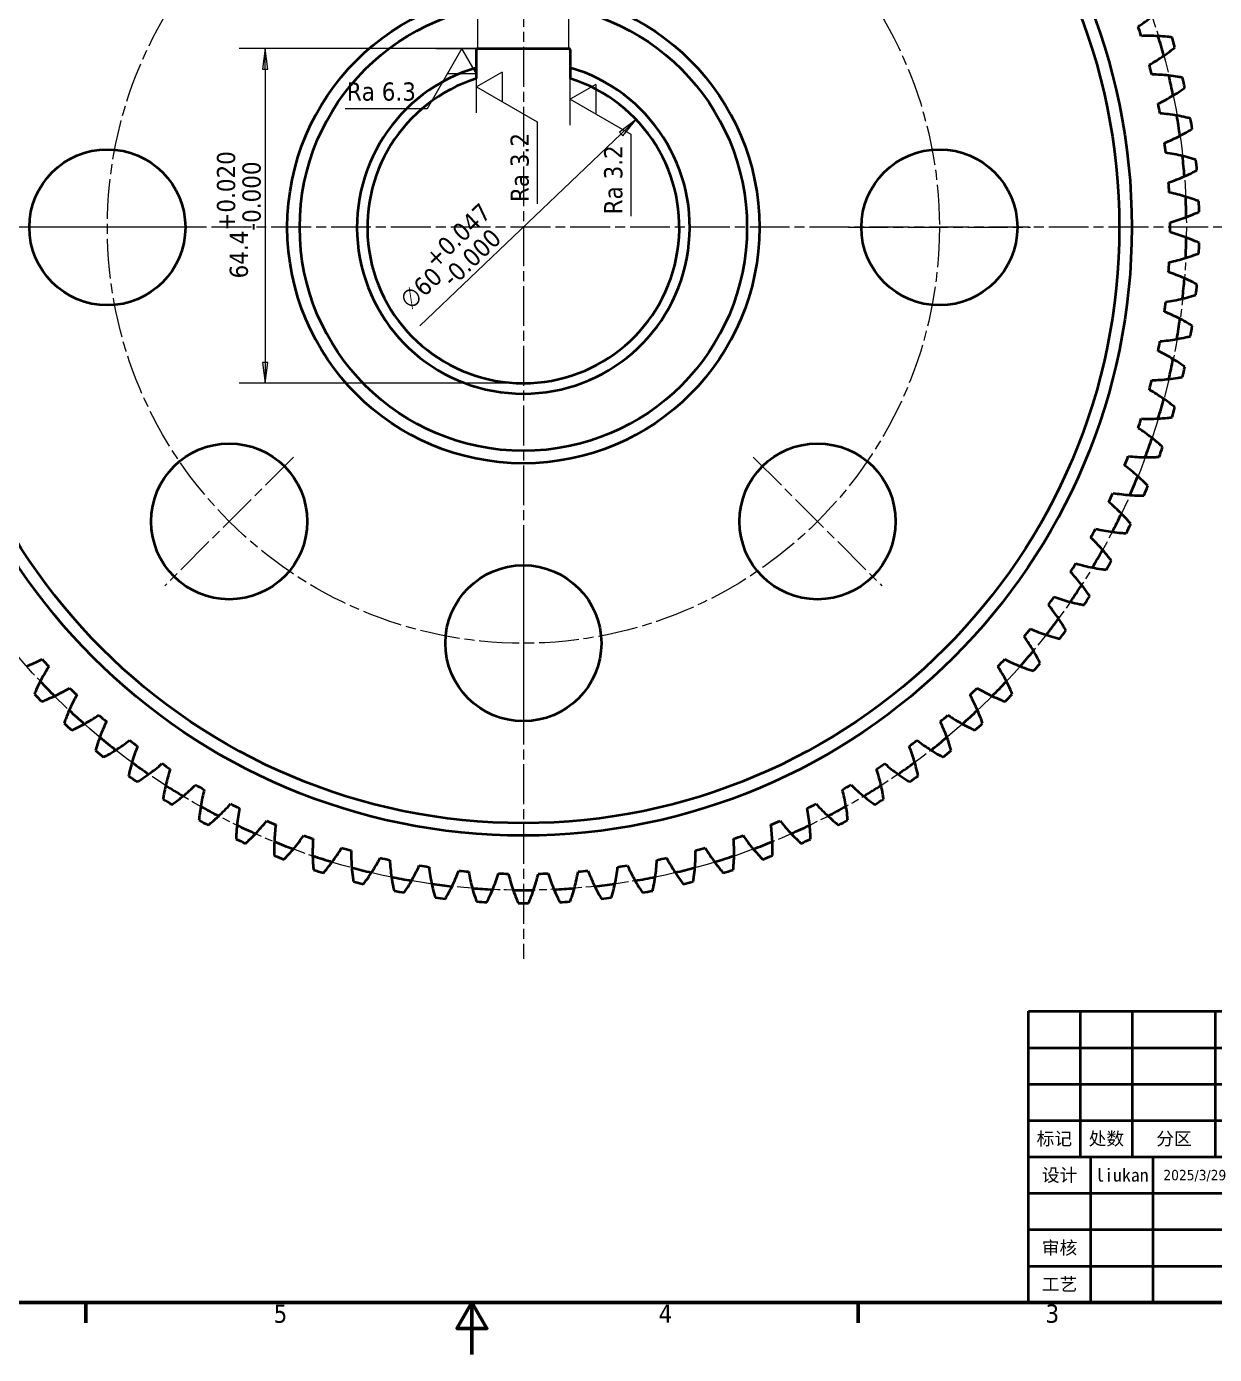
# Model space of a CAD drawing. Header units: millimetres. Extents: x 0 to 594, y 0 to 420.
# Drawn here: x 211.3 to 439.8, y 0 to 255.4 of the extents above; entities that cross this region are included whole.
import ezdxf
from ezdxf.enums import TextEntityAlignment as Align

# ---------------------------------------------------------------- set-up
doc = ezdxf.new("R2018")
doc.units = ezdxf.units.MM
doc.linetypes.add('CHAIN', pattern=[0.3543, 0.2362, -0.0295, 0.0591, -0.0295])
for name, color, linetype, lineweight in [('中心标记 (ISO)', 7, 'Continuous', 25), ('中心线 (ISO)', 7, 'CHAIN', 25), ('可见 (ISO)', 7, 'Continuous', 50), ('图框 (ISO)', 7, 'Continuous', 70), ('尺寸 (ISO)', 7, 'Continuous', 25), ('旋转中心线', 7, 'CHAIN', 25), ('标题 (ISO)', 7, 'Continuous', 50), ('符号 (ISO)', 7, 'Continuous', 25)]:
    doc.layers.add(name, color=color, linetype=linetype, lineweight=lineweight)
doc.styles.add('文本样式36', font='tahoma.ttf')
doc.styles.add('文本样式38', font='tahoma.ttf')
doc.styles.add('文本样式46', font='tahoma.ttf')
doc.styles.add('文本样式53', font='SimSun.ttf')
doc.styles.add('文本样式54', font='SimSun.ttf')
doc.styles.add('注释文本 (ISO)', font='tahoma.ttf')
doc.dimstyles.new('默认 (GB)', dxfattribs={"dimtxt": 3.5, "dimasz": 4, "dimexe": 5, "dimexo": 0, "dimgap": 0.75, "dimtad": 1, "dimrnd": 1e-08, "dimdsep": 46, "dimtxsty": '注释文本 (ISO)', "dimblk": 'Filled-1', "dimcen": 0.09, "dimdle": 10, "dimclrd": 256, "dimclre": 256, "dimclrt": 256, "dimaunit": 1, "dimadec": 3, "dimazin": 2, "dimtfac": 1, "dimtmove": 0, "dimatfit": 3, "dimldrblk": 'Filled-1', "dimfxl": 1, "dimtolj": 1, "dimtzin": 0, "dimlwd": -1, "dimlwe": -1, "dimarcsym": 0})

# ---------------------------------------------------------------- blocks, each defined once
blk = doc.blocks.new('图框 默认图框')
at = {"layer": '图框 (ISO)'}
for p, q in [((222.75, 10), (222.75, 6.1)), ((371.25, 10), (371.25, 6.1))]:
    blk.add_line(p, q, dxfattribs=at)
at = {"layer": '图框 (ISO)', "flags": 128}
for points in [[(10, 10), (10, 410), (584, 410), (584, 10), (10, 10)], [(297, 0), (297, 10), (294.11, 5), (299.89, 5), (297, 10)]]:
    blk.add_lwpolyline(points, dxfattribs=at)
at = {"layer": '图框 (ISO)', "char_height": 3.5, "attachment_point": 7, "style": '注释文本 (ISO)'}
for s, insert in [('5', (258.85, 6.03)), ('4', (332.9, 6.1)), ('3', (407.29, 6.03))]:
    blk.add_mtext(s, dxfattribs=dict(at, insert=insert))
blk = doc.blocks.new('标题栏 GB1')
at = {"layer": '标题 (ISO)'}
for p, q in [((198.81, 93.23), (378.81, 93.23)), ((198.81, 37.23), (198.81, 93.23)), ((208.81, 65.23), (208.81, 93.23)), ((218.81, 65.23), (218.81, 93.23)), ((234.81, 65.23), (234.81, 93.23)), ((250.81, 65.23), (250.81, 93.23)), ((262.81, 65.23), (262.81, 93.23)), ((278.81, 93.23), (278.81, 37.23)), ((328.81, 93.23), (328.81, 37.23)), ((378.81, 93.23), (378.81, 37.23)), ((198.81, 86.23), (278.81, 86.23)), ((198.81, 79.23), (278.81, 79.23)), ((328.81, 75.23), (378.81, 75.23)), ((198.81, 72.23), (278.81, 72.23)), ((198.81, 65.23), (278.81, 65.23)), ((210.81, 37.23), (210.81, 65.23)), ((222.81, 37.23), (222.81, 65.23)), ((238.81, 37.23), (238.81, 65.23)), ((250.81, 37.23), (250.81, 65.23)), ((262.81, 37.23), (262.81, 65.23)), ((278.81, 65.23), (328.81, 65.23)), ((304.81, 65.23), (304.81, 46.23)), ((316.81, 65.23), (316.81, 46.23)), ((198.81, 58.23), (278.81, 58.23)), ((328.81, 55.23), (278.81, 55.23)), ((285.31, 55.23), (285.31, 46.23)), ((291.81, 55.23), (291.81, 46.23)), ((298.31, 55.23), (298.31, 46.23)), ((328.81, 55.23), (378.81, 55.23)), ((198.81, 51.23), (278.81, 51.23)), ((278.81, 46.23), (328.81, 46.23)), ((198.81, 44.23), (278.81, 44.23)), ((378.81, 37.23), (198.81, 37.23))]:
    blk.add_line(p, q, dxfattribs=at)
for s, height, style, p in [('标记', 2.5, '文本样式54', (203.81, 68.73)), ('处数', 2.5, '文本样式54', (213.81, 68.73)), ('分区', 2.5, '文本样式54', (226.81, 68.73)), ('签名', 2.5, '文本样式54', (256.81, 68.72)), ('年、月、日', 2, '文本样式53', (270.81, 68.73)), ('设计', 2.5, '文本样式54', (204.81, 61.73)), ('标准化', 2.5, '文本样式46', (244.81, 61.72)), ('阶段标记', 3.5, '注释文本 (ISO)', (291.81, 60.23)), ('比例', 3.5, '注释文本 (ISO)', (322.81, 60.23)), ('审核', 2.5, '文本样式46', (204.81, 47.73)), ('工艺', 2.5, '文本样式46', (204.81, 40.73))]:
    blk.add_text(s, height=height, dxfattribs=dict(at, style=style)).set_placement(p, align=Align.MIDDLE_CENTER)
at = {"layer": '标题 (ISO)', "attachment_point": 5, "style": '注释文本 (ISO)'}
for s, insert, char_height in [('\\fSimSun|b0|i0;{\\H2.0000;更改文件号}', (242.81, 68.73), 2), ('\\fTahoma|b0|i0;{\\H2.0000;重量(Kg)}', (310.81, 60.23), 2), ('\\fTahoma|b0|i0;{\\H2.5000;批准}', (244.81, 40.73), 2.5)]:
    blk.add_mtext(s, dxfattribs=dict(at, insert=insert, char_height=char_height))
at = {"layer": '标题 (ISO)'}
for tag, height, style, p in [('单位', 3.5, '注释文本 (ISO)', (353.81, 84.23)), ('名称', 3.5, '注释文本 (ISO)', (353.81, 65.23)), ('作者', 2.5, '文本样式54', (216.81, 61.73)), ('创建日期', 2, '文本样式38', (230.81, 61.73)), ('检测人', 2, '文本样式38', (216.81, 47.73)), ('检测日期', 2, '文本样式38', (230.81, 47.73)), ('零件代号', 3.5, '注释文本 (ISO)', (353.81, 46.23)), ('工程核准人', 2.5, '文本样式46', (256.81, 40.73)), ('工程批准日期', 1.5, '文本样式36', (270.81, 40.73))]:
    blk.add_attdef(tag, text='', height=height, dxfattribs=dict(at, style=style)).set_placement(p, align=Align.MIDDLE_CENTER)
at = {"layer": '标题 (ISO)', "lineweight": 30, "flags": 104}
blk.add_attdef('初始视图比例', text='', height=1, dxfattribs=at).set_placement((322.81, 50.73), align=Align.MIDDLE_CENTER)
blk = doc.blocks.new('Filled-1')
at = {"color": 0}
for p, q in [((0, 0), (-1, 0.125)), ((-1, 0.125), (-1, -0.125)), ((-1, 0), (0, 0)), ((-1, -0.125), (0, 0))]:
    blk.add_line(p, q, dxfattribs=at)
at = {"color": 0, "flags": 128}
blk.add_lwpolyline([(-1, -0.125), (0, 0), (-1, 0.125), (-1, -0.125)], dxfattribs=at)
at = {"color": 0}
blk.add_solid([(-1, -0.125), (0, 0), (-1, 0.125), (-1, -0.125)], dxfattribs=at)
blk = doc.blocks.new('*D12')
at = {"layer": 'Defpoints', "color": 0, "transparency": 16777216}
for p in [(315.63, 265.07), (298.13, 251.2), (315.63, 251.2)]:
    blk.add_point(p, dxfattribs=at)
at = {"layer": '尺寸 (ISO)', "transparency": 16777216}
for p, q in [((298.13, 251.2), (298.13, 270.07)), ((315.63, 251.2), (315.63, 270.07)), ((302.13, 265.07), (311.63, 265.07)), ((315.63, 265.07), (344.85, 265.07))]:
    blk.add_line(p, q, dxfattribs=at)
at = {"layer": '尺寸 (ISO)', "transparency": 16777216, "xscale": 4, "yscale": 4, "zscale": 4, "rotation": 180}
blk.add_blockref('Filled-1', (298.13, 265.07), dxfattribs=at)
at = {"layer": '尺寸 (ISO)', "transparency": 16777216, "xscale": 4, "yscale": 4, "zscale": 4}
blk.add_blockref('Filled-1', (315.63, 265.07), dxfattribs=at)
at = {"layer": '尺寸 (ISO)', "transparency": 16777216, "insert": (320.38, 274.35), "char_height": 3.5, "attachment_point": 1, "style": '注释文本 (ISO)'}
blk.add_mtext('\\A1;17.5\\S+0.120^ +0.050;', dxfattribs=at)
blk = doc.blocks.new('*D13')
at = {"layer": 'Defpoints', "color": 0, "transparency": 16777216}
for p in [(298.13, 251.2), (257.24, 186.8), (306.88, 186.8)]:
    blk.add_point(p, dxfattribs=at)
at = {"layer": '尺寸 (ISO)', "transparency": 16777216}
for p, q in [((298.13, 251.2), (252.24, 251.2)), ((257.24, 247.2), (257.24, 190.8)), ((306.88, 186.8), (252.24, 186.8))]:
    blk.add_line(p, q, dxfattribs=at)
at = {"layer": '尺寸 (ISO)', "transparency": 16777216, "xscale": 4, "yscale": 4, "zscale": 4}
for p, rotation in [((257.24, 251.2), 90), ((257.24, 186.8), 270)]:
    blk.add_blockref('Filled-1', p, dxfattribs=dict(at, rotation=rotation))
at = {"layer": '尺寸 (ISO)', "transparency": 16777216, "insert": (247.96, 206.97), "char_height": 3.5, "attachment_point": 1, "rotation": 90, "style": '注释文本 (ISO)'}
blk.add_mtext('\\A1;64.4\\S+0.020^ -0.000;', dxfattribs=at)
blk = doc.blocks.new('表面粗糙度标识符号1')
at = {"layer": '符号 (ISO)'}
for p, q in [((295.07, 251.19), (288.36, 239.57)), ((290.07, 251.2), (298.13, 251.2)), ((297.9, 246.29), (295.07, 251.19)), ((297.9, 246.29), (292.24, 246.29)), ((288.36, 239.57), (272.59, 239.57))]:
    blk.add_line(p, q, dxfattribs=at)
at = {"layer": '符号 (ISO)', "insert": (272.94, 241.1), "char_height": 3.5, "attachment_point": 7, "style": '注释文本 (ISO)'}
blk.add_mtext('Ra 6.3', dxfattribs=at)
blk = doc.blocks.new('表面粗糙度标识符号2')
at = {"layer": '符号 (ISO)'}
for p, q in [((297.88, 238.79), (297.88, 247.51)), ((302.79, 246.62), (297.89, 243.79)), ((302.79, 246.62), (302.79, 240.96)), ((297.89, 243.79), (309.52, 237.08)), ((309.52, 237.08), (309.52, 221.31))]:
    blk.add_line(p, q, dxfattribs=at)
at = {"layer": '符号 (ISO)', "insert": (307.98, 221.66), "char_height": 3.5, "attachment_point": 7, "rotation": 90, "style": '注释文本 (ISO)'}
blk.add_mtext('Ra 3.2', dxfattribs=at)
blk = doc.blocks.new('表面粗糙度标识符号3')
at = {"layer": '符号 (ISO)'}
for p, q in [((315.88, 236.43), (315.88, 247.51)), ((320.79, 244.26), (315.89, 241.43)), ((320.79, 244.26), (320.79, 238.6)), ((315.89, 241.43), (327.52, 234.72)), ((327.52, 234.72), (327.52, 218.95))]:
    blk.add_line(p, q, dxfattribs=at)
at = {"layer": '符号 (ISO)', "insert": (325.98, 219.3), "char_height": 3.5, "attachment_point": 7, "rotation": 90, "style": '注释文本 (ISO)'}
blk.add_mtext('Ra 3.2', dxfattribs=at)
blk = doc.blocks.new('*D23')
at = {"layer": 'Defpoints', "color": 0, "transparency": 16777216}
for p in [(328.59, 237.51), (285.18, 196.09)]:
    blk.add_point(p, dxfattribs=at)
at = {"layer": '尺寸 (ISO)', "transparency": 16777216}
blk.add_line((286.99, 197.82), (325.7, 234.75), dxfattribs=at)
at = {"layer": '尺寸 (ISO)', "transparency": 16777216, "xscale": 4, "yscale": 4, "zscale": 4, "rotation": 43.65189333152314}
blk.add_blockref('Filled-1', (328.59, 237.51), dxfattribs=at)
at = {"layer": '尺寸 (ISO)', "transparency": 16777216, "insert": (281.08, 205.1), "char_height": 3.5, "attachment_point": 1, "rotation": 43.6519, "style": '注释文本 (ISO)'}
blk.add_mtext('\\A1;∅60\\S+0.047^ -0.000;', dxfattribs=at)

msp = doc.modelspace()

# ---------------------------------------------------------------- linework, layer by layer
at = {"layer": '中心标记 (ISO)', "linetype": 'CHAIN', "ltscale": 32.45837}
for p, q in [((244.3834, 216.7988), (209.3834, 216.7988)), ((369.3834, 216.7988), (404.3834, 216.7988)), ((262.6892, 172.6047), (237.9405, 147.8559)), ((351.0776, 172.6047), (375.8263, 147.8559)), ((306.8834, 154.2988), (306.8834, 119.2988))]:
    msp.add_line(p, q, dxfattribs=at)
at = {"layer": '中心线 (ISO)', "ltscale": 25.405567}
msp.add_circle((306.8834, 216.7988), 127.5, dxfattribs=at)
at = {"layer": '中心线 (ISO)', "ltscale": 32.45837}
msp.add_circle((306.8834, 216.7988), 80, dxfattribs=at)
at = {"layer": '可见 (ISO)'}
for p, q in [((297.8834, 247.5071), (297.8834, 250.9488)), ((298.1334, 251.1988), (315.6334, 251.1988)), ((315.8834, 250.9488), (315.8834, 247.5071))]:
    msp.add_line(p, q, dxfattribs=at)
for centre, radius in [((306.8834, 216.7988), 117), ((306.8834, 216.7988), 114.6013), ((306.8834, 216.7988), 45.3987), ((306.8834, 216.7988), 43), ((226.8834, 216.7988), 15), ((386.8834, 216.7988), 15), ((250.3148, 160.2303), 15), ((363.4519, 160.2303), 15), ((306.8834, 136.7988), 15)]:
    msp.add_circle(centre, radius, dxfattribs=at)
for centre, radius, start, end in [((405.9116, 285.0983), 35.3518, 302.896059, 308.200951), ((306.8834, 216.7988), 124.375, 17.205882, 18.088235), ((427.1715, 218.2689), 35.3518, 87.093167, 92.398058), ((306.8834, 216.7988), 127.5, 15, 16.764706), ((306.8834, 216.7988), 130, 15.441176, 16.323529), ((298.1334, 250.9488), 0.25, 90, 180), ((315.6334, 250.9488), 0.25, 0, 90), ((409.9283, 278.8725), 35.3518, 299.366647, 304.671539), ((306.8834, 216.7988), 124.375, 13.676471, 14.558824), ((306.8834, 216.7988), 32, 106.334823, 73.665177), ((306.8834, 216.7988), 30, 107.457603, 72.542397), ((427.0339, 210.8611), 35.3518, 83.563755, 88.868647), ((306.8834, 216.7988), 127.5, 11.470588, 13.235294), ((306.8834, 216.7988), 130, 11.911765, 12.794118), ((413.5542, 272.4113), 35.3518, 295.837236, 301.142127), ((306.8834, 216.7988), 124.375, 10.147059, 11.029412), ((426.4405, 203.4758), 35.3518, 80.034343, 85.339235), ((306.8834, 216.7988), 127.5, 7.941176, 9.705882), ((306.8834, 216.7988), 130, 8.382353, 9.264706), ((416.7754, 265.739), 35.3518, 292.307824, 297.612715), ((306.8834, 216.7988), 124.375, 6.617647, 7.5), ((425.3935, 196.141), 35.3518, 76.504932, 81.809823), ((306.8834, 216.7988), 127.5, 4.411765, 6.176471), ((306.8834, 216.7988), 130, 4.852941, 5.735294), ((419.5798, 258.8811), 35.3518, 288.778412, 294.083304), ((306.8834, 216.7988), 124.375, 3.088235, 3.970588), ((423.897, 188.8846), 35.3518, 72.97552, 78.280411), ((306.8834, 216.7988), 127.5, 0.882353, 2.647059), ((306.8834, 216.7988), 130, 1.323529, 2.205882), ((421.9567, 251.8636), 35.3518, 285.249, 290.553892), ((306.8834, 216.7988), 124.375, 359.558824, 0.441176), ((421.9567, 181.734), 35.3518, 69.446108, 74.751), ((306.8834, 216.7988), 127.5, 357.352941, 359.117647), ((306.8834, 216.7988), 130, 357.794118, 358.676471), ((306.8834, 216.7988), 124.375, 356.029412, 356.911765), ((423.897, 244.7131), 35.3518, 281.719589, 287.02448), ((419.5798, 174.7165), 35.3518, 65.916696, 71.221588), ((306.8834, 216.7988), 127.5, 353.823529, 355.588235), ((306.8834, 216.7988), 130, 354.264706, 355.147059), ((306.8834, 216.7988), 124.375, 352.5, 353.382353), ((425.3935, 237.4567), 35.3518, 278.190177, 283.495068), ((416.7754, 167.8587), 35.3518, 62.387285, 67.692176), ((306.8834, 216.7988), 127.5, 350.294118, 352.058824), ((306.8834, 216.7988), 130, 350.735294, 351.617647), ((306.8834, 216.7988), 124.375, 348.970588, 349.852941), ((426.4405, 230.1219), 35.3518, 274.660765, 279.965657), ((413.5542, 161.1864), 35.3518, 58.857873, 64.162764), ((306.8834, 216.7988), 127.5, 346.764706, 348.529412), ((306.8834, 216.7988), 130, 347.205882, 348.088235), ((306.8834, 216.7988), 124.375, 345.441176, 346.323529), ((427.0339, 222.7366), 35.3518, 271.131353, 276.436245), ((409.9283, 154.7252), 35.3518, 55.328461, 60.633353), ((306.8834, 216.7988), 127.5, 343.235294, 345), ((306.8834, 216.7988), 130, 343.676471, 344.558824), ((306.8834, 216.7988), 124.375, 341.911765, 342.794118), ((427.1715, 215.3288), 35.3518, 267.601942, 272.906833), ((405.9116, 148.4994), 35.3518, 51.799049, 57.103941), ((306.8834, 216.7988), 127.5, 339.705882, 341.470588), ((306.8834, 216.7988), 130, 340.147059, 341.029412), ((306.8834, 216.7988), 124.375, 338.382353, 339.264706), ((426.8529, 207.9265), 35.3518, 264.07253, 269.377421), ((401.5192, 142.5326), 35.3518, 48.269638, 53.574529), ((306.8834, 216.7988), 127.5, 336.176471, 337.941176), ((306.8834, 216.7988), 130, 336.617647, 337.5), ((306.8834, 216.7988), 124.375, 334.852941, 335.735294), ((396.7678, 136.8476), 35.3518, 44.740226, 50.045117), ((426.0792, 200.5579), 35.3518, 260.543118, 265.848009), ((306.8834, 216.7988), 127.5, 332.647059, 334.411765), ((306.8834, 216.7988), 124.375, 331.323529, 332.205882), ((424.8533, 193.2509), 35.3518, 257.013706, 262.318598), ((306.8834, 216.7988), 130, 333.088235, 333.970588), ((391.6754, 131.4659), 35.3518, 41.210814, 46.515705), ((306.8834, 216.7988), 127.5, 329.117647, 330.882353), ((306.8834, 216.7988), 124.375, 327.794118, 328.676471), ((423.1799, 186.0333), 35.3518, 253.484295, 258.789186), ((306.8834, 216.7988), 130, 329.558824, 330.441176), ((386.2614, 126.4079), 35.3518, 37.681402, 42.986294), ((306.8834, 216.7988), 124.375, 324.264706, 325.147059), ((421.0654, 178.9323), 35.3518, 249.954883, 255.259774), ((306.8834, 216.7988), 127.5, 325.588235, 327.352941), ((306.8834, 216.7988), 130, 326.029412, 326.911765), ((380.5463, 121.6927), 35.3518, 34.151991, 39.456882), ((306.8834, 216.7988), 127.5, 322.058824, 323.823529), ((306.8834, 216.7988), 124.375, 320.735294, 321.617647), ((374.5518, 117.3384), 35.3518, 30.622579, 35.92747), ((418.5177, 171.975), 35.3518, 246.425471, 251.730362), ((306.8834, 216.7988), 130, 322.5, 323.382353), ((198.2202, 165.1877), 35.3518, 291.799049, 297.103941), ((306.8834, 216.7988), 124.375, 221.911765, 222.794118), ((306.8834, 216.7988), 124.375, 317.205882, 318.088235), ((415.5466, 165.1877), 35.3518, 242.896059, 248.200951), ((306.8834, 216.7988), 127.5, 318.529412, 320.294118), ((306.8834, 216.7988), 130, 318.970588, 319.852941), ((245.4662, 113.3613), 35.3518, 147.601942, 152.906833), ((368.3006, 113.3613), 35.3518, 27.093167, 32.398058), ((306.8834, 216.7988), 127.5, 223.235294, 225), ((201.6035, 158.5962), 35.3518, 295.328461, 300.633353), ((306.8834, 216.7988), 124.375, 225.441176, 226.323529), ((306.8834, 216.7988), 124.375, 313.676471, 314.558824), ((412.1632, 158.5962), 35.3518, 239.366647, 244.671539), ((306.8834, 216.7988), 127.5, 315, 316.764706), ((306.8834, 216.7988), 130, 223.676471, 224.558824), ((251.9504, 109.7766), 35.3518, 151.131353, 156.436245), ((361.8164, 109.7766), 35.3518, 23.563755, 28.868647), ((306.8834, 216.7988), 130, 315.441176, 316.323529), ((306.8834, 216.7988), 127.5, 226.764706, 228.529412), ((205.3862, 152.2254), 35.3518, 298.857873, 304.162764), ((306.8834, 216.7988), 124.375, 228.970588, 229.852941), ((306.8834, 216.7988), 124.375, 310.147059, 311.029412), ((408.3805, 152.2254), 35.3518, 235.837236, 241.142127), ((306.8834, 216.7988), 127.5, 311.470588, 313.235294), ((306.8834, 216.7988), 130, 227.205882, 228.088235), ((258.643, 106.5978), 35.3518, 154.660765, 159.965657), ((355.1238, 106.5978), 35.3518, 20.034343, 25.339235), ((306.8834, 216.7988), 130, 311.911765, 312.794118), ((306.8834, 216.7988), 127.5, 230.294118, 232.058824), ((209.5539, 146.0996), 35.3518, 302.387285, 307.692176), ((306.8834, 216.7988), 124.375, 232.5, 233.382353), ((306.8834, 216.7988), 124.375, 306.617647, 307.5), ((404.2128, 146.0996), 35.3518, 232.307824, 237.612715), ((306.8834, 216.7988), 127.5, 307.941176, 309.705882), ((306.8834, 216.7988), 130, 230.735294, 231.617647), ((265.5185, 103.8371), 35.3518, 158.190177, 163.495068), ((348.2482, 103.8371), 35.3518, 16.504932, 21.809823), ((306.8834, 216.7988), 130, 308.382353, 309.264706), ((306.8834, 216.7988), 127.5, 233.823529, 235.588235), ((214.0908, 140.242), 35.3518, 305.916696, 311.221588), ((306.8834, 216.7988), 124.375, 236.029412, 236.911765), ((272.551, 101.5049), 35.3518, 161.719589, 167.02448), ((306.8834, 216.7988), 124.375, 303.088235, 303.970588), ((341.2157, 101.5049), 35.3518, 12.97552, 18.280411), ((399.6759, 140.242), 35.3518, 228.778412, 234.083304), ((306.8834, 216.7988), 127.5, 304.411765, 306.176471), ((306.8834, 216.7988), 130, 234.264706, 235.147059), ((306.8834, 216.7988), 130, 304.852941, 305.735294), ((306.8834, 216.7988), 127.5, 237.352941, 239.117647), ((218.9797, 134.6748), 35.3518, 309.446108, 314.751), ((306.8834, 216.7988), 124.375, 239.558824, 240.441176), ((279.7137, 99.6101), 35.3518, 165.249, 170.553892), ((306.8834, 216.7988), 124.375, 299.558824, 300.441176), ((334.053, 99.6101), 35.3518, 9.446108, 14.751), ((394.787, 134.6748), 35.3518, 225.249, 230.553892), ((306.8834, 216.7988), 127.5, 300.882353, 302.647059), ((306.8834, 216.7988), 130, 237.794118, 238.676471), ((306.8834, 216.7988), 127.5, 240.882353, 242.647059), ((224.2021, 129.4192), 35.3518, 312.97552, 318.280411), ((306.8834, 216.7988), 124.375, 243.088235, 243.970588), ((286.9795, 98.1597), 35.3518, 168.778412, 174.083304), ((306.8834, 216.7988), 124.375, 296.029412, 296.911765), ((326.7872, 98.1597), 35.3518, 5.916696, 11.221588), ((389.5647, 129.4192), 35.3518, 221.719589, 227.02448), ((306.8834, 216.7988), 127.5, 297.352941, 299.117647), ((306.8834, 216.7988), 130, 301.323529, 302.205882), ((306.8834, 216.7988), 130, 241.323529, 242.205882), ((229.7381, 124.495), 35.3518, 316.504932, 321.809823), ((306.8834, 216.7988), 124.375, 246.617647, 247.5), ((306.8834, 216.7988), 124.375, 292.5, 293.382353), ((384.0287, 124.495), 35.3518, 218.190177, 223.495068), ((306.8834, 216.7988), 130, 297.794118, 298.676471), ((306.8834, 216.7988), 127.5, 244.411765, 246.176471), ((294.3208, 97.1595), 35.3518, 172.307824, 177.612715), ((235.5667, 119.9209), 35.3518, 320.034343, 325.339235), ((306.8834, 216.7988), 124.375, 250.147059, 251.029412), ((306.8834, 216.7988), 124.375, 288.970588, 289.852941), ((378.2001, 119.9209), 35.3518, 214.660765, 219.965657), ((319.446, 97.1595), 35.3518, 2.387285, 7.692176), ((306.8834, 216.7988), 127.5, 293.823529, 295.588235), ((306.8834, 216.7988), 130, 244.852941, 245.735294), ((306.8834, 216.7988), 127.5, 247.941176, 249.705882), ((301.7097, 96.613), 35.3518, 175.837236, 181.142127), ((241.6659, 115.7143), 35.3518, 323.563755, 328.868647), ((306.8834, 216.7988), 124.375, 253.676471, 254.558824), ((306.8834, 216.7988), 124.375, 285.441176, 286.323529), ((372.1009, 115.7143), 35.3518, 211.131353, 216.436245), ((312.057, 96.613), 35.3518, 358.857873, 4.162764), ((306.8834, 216.7988), 127.5, 290.294118, 292.058824), ((306.8834, 216.7988), 130, 294.264706, 295.147059), ((306.8834, 216.7988), 130, 248.382353, 249.264706), ((306.8834, 216.7988), 127.5, 251.470588, 253.235294), ((309.1183, 96.5225), 35.3518, 179.366647, 184.671539), ((248.0124, 111.8912), 35.3518, 327.093167, 332.398058), ((306.8834, 216.7988), 124.375, 257.205882, 258.088235), ((316.5184, 96.8882), 35.3518, 182.896059, 188.200951), ((297.2484, 96.8882), 35.3518, 351.799049, 357.103941), ((306.8834, 216.7988), 124.375, 281.911765, 282.794118), ((365.7543, 111.8912), 35.3518, 207.601942, 212.906833), ((304.6485, 96.5225), 35.3518, 355.328461, 0.633353), ((306.8834, 216.7988), 127.5, 286.764706, 288.529412), ((306.8834, 216.7988), 130, 290.735294, 291.617647), ((306.8834, 216.7988), 130, 251.911765, 252.794118), ((306.8834, 216.7988), 127.5, 255, 256.764706), ((254.5823, 108.466), 35.3518, 330.622579, 335.92747), ((306.8834, 216.7988), 124.375, 260.735294, 261.617647), ((323.8819, 97.7087), 35.3518, 186.425471, 191.730362), ((261.3505, 105.4518), 35.3518, 334.151991, 339.456882), ((306.8834, 216.7988), 124.375, 264.264706, 265.147059), ((331.181, 98.9811), 35.3518, 189.954883, 195.259774), ((268.2915, 102.86), 35.3518, 337.681402, 342.986294), ((306.8834, 216.7988), 124.375, 267.794118, 268.676471), ((338.3879, 100.7003), 35.3518, 193.484295, 198.789186), ((275.3789, 100.7003), 35.3518, 341.210814, 346.515705), ((306.8834, 216.7988), 124.375, 271.323529, 272.205882), ((345.4752, 102.86), 35.3518, 197.013706, 202.318598), ((282.5858, 98.9811), 35.3518, 344.740226, 350.045117), ((306.8834, 216.7988), 124.375, 274.852941, 275.735294), ((352.4162, 105.4518), 35.3518, 200.543118, 205.848009), ((289.8848, 97.7087), 35.3518, 348.269638, 353.574529), ((306.8834, 216.7988), 124.375, 278.382353, 279.264706), ((359.1845, 108.466), 35.3518, 204.07253, 209.377421), ((306.8834, 216.7988), 127.5, 283.235294, 285), ((306.8834, 216.7988), 130, 287.205882, 288.088235), ((306.8834, 216.7988), 130, 255.441176, 256.323529), ((306.8834, 216.7988), 127.5, 258.529412, 260.294118), ((306.8834, 216.7988), 127.5, 262.058824, 263.823529), ((306.8834, 216.7988), 127.5, 265.588235, 267.352941), ((306.8834, 216.7988), 127.5, 272.647059, 274.411765), ((306.8834, 216.7988), 127.5, 276.176471, 277.941176), ((306.8834, 216.7988), 127.5, 279.705882, 281.470588), ((306.8834, 216.7988), 130, 283.676471, 284.558824), ((306.8834, 216.7988), 130, 258.970588, 259.852941), ((306.8834, 216.7988), 130, 262.5, 263.382353), ((306.8834, 216.7988), 130, 266.029412, 266.911765), ((306.8834, 216.7988), 127.5, 269.117647, 270.882353), ((306.8834, 216.7988), 130, 273.088235, 273.970588), ((306.8834, 216.7988), 130, 276.617647, 277.5), ((306.8834, 216.7988), 130, 280.147059, 281.029412), ((306.8834, 216.7988), 130, 269.558824, 270.441176)]:
    msp.add_arc(centre, radius, start, end, dxfattribs=at)
for points, knots in [([(431.6431, 253.3368), (431.3433, 253.375), (431.0436, 253.4093), (430.1496, 253.5001), (429.5559, 253.5452), (428.9643, 253.5752)], [1.473345447, 1.473345447, 1.473345447, 1.473345447, 1.587085649, 1.587085649, 1.812850592, 1.812850592, 1.812850592, 1.812850592]), ([(430.0389, 249.7983), (430.5261, 250.1352), (431.0072, 250.4861), (431.7194, 251.0339), (431.9562, 251.2209), (432.1909, 251.4112)], [1.361320706, 1.361320706, 1.361320706, 1.361320706, 1.587085649, 1.587085649, 1.70082585, 1.70082585, 1.70082585, 1.70082585]), ([(433.6558, 245.5871), (433.3589, 245.6437), (433.0619, 245.6964), (432.1752, 245.8421), (431.5853, 245.9236), (430.9967, 245.99)], [1.473345447, 1.473345447, 1.473345447, 1.473345447, 1.587085649, 1.587085649, 1.812850592, 1.812850592, 1.812850592, 1.812850592]), ([(431.8368, 242.1541), (432.3438, 242.4604), (432.8455, 242.781), (433.5902, 243.284), (433.838, 243.456), (434.084, 243.6315)], [1.361320706, 1.361320706, 1.361320706, 1.361320706, 1.587085649, 1.587085649, 1.70082585, 1.70082585, 1.70082585, 1.70082585]), ([(435.1875, 237.7283), (434.8947, 237.8031), (434.6015, 237.874), (433.7255, 238.0739), (433.1418, 238.1916), (432.5584, 238.2941)], [1.473345447, 1.473345447, 1.473345447, 1.473345447, 1.587085649, 1.587085649, 1.812850592, 1.812850592, 1.812850592, 1.812850592]), ([(433.1607, 234.4138), (433.6856, 234.6883), (434.2061, 234.9774), (434.9803, 235.4336), (435.2383, 235.59), (435.4946, 235.75)], [1.361320706, 1.361320706, 1.361320706, 1.361320706, 1.587085649, 1.587085649, 1.70082585, 1.70082585, 1.70082585, 1.70082585]), ([(436.2326, 229.7901), (435.945, 229.8827), (435.6567, 229.9715), (434.7946, 230.2251), (434.2193, 230.3785), (433.6433, 230.5167)], [1.473345447, 1.473345447, 1.473345447, 1.473345447, 1.587085649, 1.587085649, 1.812850592, 1.812850592, 1.812850592, 1.812850592]), ([(434.0056, 226.6066), (434.5464, 226.8483), (435.0837, 227.1048), (435.8845, 227.5125), (436.1516, 227.6527), (436.4173, 227.7967)], [1.361320706, 1.361320706, 1.361320706, 1.361320706, 1.587085649, 1.587085649, 1.70082585, 1.70082585, 1.70082585, 1.70082585]), ([(436.787, 221.8026), (436.5057, 221.9128), (436.2234, 222.0192), (435.3785, 222.3253), (434.8137, 222.5138), (434.2473, 222.6872)], [1.473345447, 1.473345447, 1.473345447, 1.473345447, 1.587085649, 1.587085649, 1.812850592, 1.812850592, 1.812850592, 1.812850592]), ([(434.3683, 218.7623), (434.9229, 218.9702), (435.475, 219.1932), (436.2994, 219.5507), (436.5746, 219.6743), (436.8487, 219.8016)], [1.361320706, 1.361320706, 1.361320706, 1.361320706, 1.587085649, 1.587085649, 1.70082585, 1.70082585, 1.70082585, 1.70082585]), ([(436.8487, 213.7961), (436.5746, 213.9234), (436.2994, 214.047), (435.475, 214.4045), (434.9229, 214.6275), (434.3683, 214.8354)], [1.473345447, 1.473345447, 1.473345447, 1.473345447, 1.587085649, 1.587085649, 1.812850592, 1.812850592, 1.812850592, 1.812850592]), ([(434.2473, 210.9105), (434.8137, 211.0839), (435.3785, 211.2724), (436.2234, 211.5785), (436.5057, 211.6849), (436.787, 211.7951)], [1.361320706, 1.361320706, 1.361320706, 1.361320706, 1.587085649, 1.587085649, 1.70082585, 1.70082585, 1.70082585, 1.70082585]), ([(436.4173, 205.801), (436.1516, 205.945), (435.8845, 206.0852), (435.0837, 206.4928), (434.5464, 206.7494), (434.0056, 206.9911)], [1.473345447, 1.473345447, 1.473345447, 1.473345447, 1.587085649, 1.587085649, 1.812850592, 1.812850592, 1.812850592, 1.812850592]), ([(433.6433, 203.081), (434.2193, 203.2192), (434.7946, 203.3726), (435.6567, 203.6261), (435.945, 203.7149), (436.2326, 203.8076)], [1.361320706, 1.361320706, 1.361320706, 1.361320706, 1.587085649, 1.587085649, 1.70082585, 1.70082585, 1.70082585, 1.70082585]), ([(435.4946, 197.8477), (435.2383, 198.0077), (434.9803, 198.1641), (434.2061, 198.6203), (433.6856, 198.9094), (433.1607, 199.1839)], [1.473345447, 1.473345447, 1.473345447, 1.473345447, 1.587085649, 1.587085649, 1.812850592, 1.812850592, 1.812850592, 1.812850592]), ([(432.5584, 195.3035), (433.1418, 195.4061), (433.7255, 195.5237), (434.6015, 195.7237), (434.8947, 195.7946), (435.1875, 195.8694)], [1.361320706, 1.361320706, 1.361320706, 1.361320706, 1.587085649, 1.587085649, 1.70082585, 1.70082585, 1.70082585, 1.70082585]), ([(434.084, 189.9662), (433.838, 190.1417), (433.5902, 190.3137), (432.8455, 190.8166), (432.3438, 191.1372), (431.8368, 191.4436)], [1.473345447, 1.473345447, 1.473345447, 1.473345447, 1.587085649, 1.587085649, 1.812850592, 1.812850592, 1.812850592, 1.812850592]), ([(430.9967, 187.6076), (431.5853, 187.674), (432.1752, 187.7556), (433.0619, 187.9013), (433.3589, 187.9539), (433.6558, 188.0106)], [1.361320706, 1.361320706, 1.361320706, 1.361320706, 1.587085649, 1.587085649, 1.70082585, 1.70082585, 1.70082585, 1.70082585]), ([(432.1909, 182.1865), (431.9562, 182.3768), (431.7194, 182.5637), (431.0072, 183.1116), (430.5261, 183.4625), (430.0389, 183.7994)], [1.473345447, 1.473345447, 1.473345447, 1.473345447, 1.587085649, 1.587085649, 1.812850592, 1.812850592, 1.812850592, 1.812850592]), ([(428.9643, 180.0225), (429.5559, 180.0525), (430.1496, 180.0976), (431.0436, 180.1884), (431.3433, 180.2227), (431.6431, 180.2609)], [1.361320706, 1.361320706, 1.361320706, 1.361320706, 1.587085649, 1.587085649, 1.70082585, 1.70082585, 1.70082585, 1.70082585]), ([(429.8225, 174.5381), (429.5999, 174.7425), (429.3751, 174.9437), (428.6979, 175.5343), (428.2393, 175.9141), (427.7739, 176.2804)], [1.473345447, 1.473345447, 1.473345447, 1.473345447, 1.587085649, 1.587085649, 1.812850592, 1.812850592, 1.812850592, 1.812850592]), ([(426.4688, 172.5768), (427.0611, 172.5704), (427.6564, 172.5788), (428.5543, 172.6144), (428.8556, 172.6302), (429.1571, 172.6499)], [1.361320706, 1.361320706, 1.361320706, 1.361320706, 1.587085649, 1.587085649, 1.70082585, 1.70082585, 1.70082585, 1.70082585]), ([(426.9877, 167.05), (426.7781, 167.2677), (426.5661, 167.4823), (425.9266, 168.1135), (425.4923, 168.5209), (425.0502, 168.9152)], [1.473345447, 1.473345447, 1.473345447, 1.473345447, 1.587085649, 1.587085649, 1.812850592, 1.812850592, 1.812850592, 1.812850592]), ([(423.5196, 165.2989), (424.1104, 165.256), (424.7052, 165.2278), (425.6035, 165.2081), (425.9052, 165.2053), (426.2074, 165.2064)], [1.361320706, 1.361320706, 1.361320706, 1.361320706, 1.587085649, 1.587085649, 1.70082585, 1.70082585, 1.70082585, 1.70082585]), ([(423.6973, 159.7506), (423.5016, 159.9808), (423.3032, 160.2081), (422.7037, 160.8775), (422.2953, 161.3108), (421.8783, 161.7315)], [1.473345447, 1.473345447, 1.473345447, 1.473345447, 1.587085649, 1.587085649, 1.812850592, 1.812850592, 1.812850592, 1.812850592]), ([(420.128, 158.2164), (420.715, 158.1372), (421.3069, 158.0724), (422.2024, 157.9974), (422.5033, 157.976), (422.805, 157.9585)], [1.361320706, 1.361320706, 1.361320706, 1.361320706, 1.587085649, 1.587085649, 1.70082585, 1.70082585, 1.70082585, 1.70082585]), ([(419.9638, 152.6676), (419.7826, 152.9095), (419.5986, 153.1485), (419.0414, 153.8535), (418.6605, 154.3112), (418.2702, 154.7568)], [1.473345447, 1.473345447, 1.473345447, 1.473345447, 1.587085649, 1.587085649, 1.812850592, 1.812850592, 1.812850592, 1.812850592]), ([(416.3068, 151.356), (416.8878, 151.2409), (417.4746, 151.1398), (418.3638, 151.0098), (418.6628, 150.9699), (418.9628, 150.9339)], [1.361320706, 1.361320706, 1.361320706, 1.361320706, 1.587085649, 1.587085649, 1.70082585, 1.70082585, 1.70082585, 1.70082585]), ([(415.8014, 145.8279), (415.6354, 146.0805), (415.4664, 146.3304), (414.9538, 147.0684), (414.6017, 147.5486), (414.2396, 148.0174)], [1.473345447, 1.473345447, 1.473345447, 1.473345447, 1.587085649, 1.587085649, 1.812850592, 1.812850592, 1.812850592, 1.812850592]), ([(412.0706, 144.7439), (412.6434, 144.5932), (413.2229, 144.4562), (414.1023, 144.2717), (414.3983, 144.2135), (414.6956, 144.1591)], [1.361320706, 1.361320706, 1.361320706, 1.361320706, 1.587085649, 1.587085649, 1.70082585, 1.70082585, 1.70082585, 1.70082585]), ([(411.2258, 139.2575), (411.0756, 139.5197), (410.9224, 139.7796), (410.4561, 140.5477), (410.1343, 141.0487), (409.8017, 141.5389)], [1.473345447, 1.473345447, 1.473345447, 1.473345447, 1.587085649, 1.587085649, 1.812850592, 1.812850592, 1.812850592, 1.812850592]), ([(407.4353, 138.4052), (407.9978, 138.2195), (408.5677, 138.047), (409.4341, 137.8088), (409.726, 137.7325), (410.0193, 137.6599)], [1.361320706, 1.361320706, 1.361320706, 1.361320706, 1.587085649, 1.587085649, 1.70082585, 1.70082585, 1.70082585, 1.70082585]), ([(406.2544, 132.9811), (406.1206, 133.2521), (405.9837, 133.5209), (405.5656, 134.3163), (405.2752, 134.8361), (404.9735, 135.3459)], [1.473345447, 1.473345447, 1.473345447, 1.473345447, 1.587085649, 1.587085649, 1.812850592, 1.812850592, 1.812850592, 1.812850592]), ([(402.4186, 132.3638), (402.9686, 132.1438), (403.5268, 131.9366), (404.3769, 131.6455), (404.6635, 131.5514), (404.9518, 131.4608)], [1.361320706, 1.361320706, 1.361320706, 1.361320706, 1.587085649, 1.587085649, 1.70082585, 1.70082585, 1.70082585, 1.70082585]), ([(213.9937, 129.4618), (213.7239, 128.9345), (213.4661, 128.3978), (213.0977, 127.5782), (212.9776, 127.3014), (212.8608, 127.0227)], [1.361320706, 1.361320706, 1.361320706, 1.361320706, 1.587085649, 1.587085649, 1.70082585, 1.70082585, 1.70082585, 1.70082585]), ([(400.906, 127.0227), (400.7892, 127.3014), (400.6691, 127.5782), (400.3007, 128.3978), (400.0429, 128.9345), (399.7731, 129.4618)], [1.473345447, 1.473345447, 1.473345447, 1.473345447, 1.587085649, 1.587085649, 1.812850592, 1.812850592, 1.812850592, 1.812850592]), ([(214.2544, 125.5855), (214.5366, 125.6936), (214.8169, 125.8052), (215.6475, 126.1481), (216.1919, 126.3893), (216.7273, 126.6427)], [1.473345447, 1.473345447, 1.473345447, 1.473345447, 1.587085649, 1.587085649, 1.812850592, 1.812850592, 1.812850592, 1.812850592]), ([(397.0395, 126.6427), (397.5749, 126.3893), (398.1193, 126.1481), (398.9499, 125.8052), (399.2302, 125.6936), (399.5123, 125.5855)], [1.361320706, 1.361320706, 1.361320706, 1.361320706, 1.587085649, 1.587085649, 1.70082585, 1.70082585, 1.70082585, 1.70082585]), ([(219.5464, 123.9091), (219.3096, 123.3662), (219.0853, 122.8146), (218.7681, 121.9739), (218.6652, 121.6903), (218.5658, 121.4049)], [1.361320706, 1.361320706, 1.361320706, 1.361320706, 1.587085649, 1.587085649, 1.70082585, 1.70082585, 1.70082585, 1.70082585]), ([(395.201, 121.4049), (395.1016, 121.6903), (394.9987, 121.9739), (394.6815, 122.8146), (394.4572, 123.3662), (394.2204, 123.9091)], [1.473345447, 1.473345447, 1.473345447, 1.473345447, 1.587085649, 1.587085649, 1.812850592, 1.812850592, 1.812850592, 1.812850592]), ([(220.0453, 120.0562), (220.3203, 120.1815), (220.5932, 120.3101), (221.401, 120.7035), (221.9296, 120.9777), (222.4484, 121.2636)], [1.473345447, 1.473345447, 1.473345447, 1.473345447, 1.587085649, 1.587085649, 1.812850592, 1.812850592, 1.812850592, 1.812850592]), ([(391.3184, 121.2636), (391.8372, 120.9777), (392.3657, 120.7035), (393.1736, 120.3101), (393.4465, 120.1815), (393.7215, 120.0562)], [1.361320706, 1.361320706, 1.361320706, 1.361320706, 1.587085649, 1.587085649, 1.70082585, 1.70082585, 1.70082585, 1.70082585]), ([(225.4304, 118.7088), (225.2275, 118.1523), (225.0376, 117.5879), (224.7727, 116.7293), (224.6875, 116.4399), (224.6058, 116.1489)], [1.361320706, 1.361320706, 1.361320706, 1.361320706, 1.587085649, 1.587085649, 1.70082585, 1.70082585, 1.70082585, 1.70082585]), ([(389.1609, 116.1489), (389.0793, 116.4399), (388.994, 116.7293), (388.7292, 117.5879), (388.5393, 118.1523), (388.3363, 118.7088)], [1.473345447, 1.473345447, 1.473345447, 1.473345447, 1.587085649, 1.587085649, 1.812850592, 1.812850592, 1.812850592, 1.812850592]), ([(226.1656, 114.8938), (226.4323, 115.0358), (226.6968, 115.181), (227.4789, 115.6234), (227.9895, 115.9297), (228.4897, 116.2469)], [1.473345447, 1.473345447, 1.473345447, 1.473345447, 1.587085649, 1.587085649, 1.812850592, 1.812850592, 1.812850592, 1.812850592]), ([(385.277, 116.2469), (385.7772, 115.9297), (386.2879, 115.6234), (387.07, 115.181), (387.3345, 115.0358), (387.6012, 114.8938)], [1.361320706, 1.361320706, 1.361320706, 1.361320706, 1.587085649, 1.587085649, 1.70082585, 1.70082585, 1.70082585, 1.70082585]), ([(231.6234, 113.8805), (231.4551, 113.3126), (231.3003, 112.7376), (231.0888, 111.8642), (231.0216, 111.5702), (230.958, 111.2747)], [1.361320706, 1.361320706, 1.361320706, 1.361320706, 1.587085649, 1.587085649, 1.70082585, 1.70082585, 1.70082585, 1.70082585]), ([(382.8088, 111.2747), (382.7452, 111.5702), (382.6779, 111.8642), (382.4664, 112.7376), (382.3116, 113.3126), (382.1433, 113.8805)], [1.473345447, 1.473345447, 1.473345447, 1.473345447, 1.587085649, 1.587085649, 1.812850592, 1.812850592, 1.812850592, 1.812850592]), ([(232.592, 110.118), (232.8495, 110.2762), (233.1045, 110.4374), (233.8579, 110.9271), (234.3488, 111.2642), (234.8285, 111.6117)], [1.473345447, 1.473345447, 1.473345447, 1.473345447, 1.587085649, 1.587085649, 1.812850592, 1.812850592, 1.812850592, 1.812850592]), ([(378.9383, 111.6117), (379.418, 111.2642), (379.9088, 110.9271), (380.6622, 110.4374), (380.9172, 110.2762), (381.1747, 110.118)], [1.361320706, 1.361320706, 1.361320706, 1.361320706, 1.587085649, 1.587085649, 1.70082585, 1.70082585, 1.70082585, 1.70082585]), ([(238.1019, 109.4426), (237.9689, 108.8654), (237.8498, 108.282), (237.6925, 107.3973), (237.6434, 107.0996), (237.5982, 106.8008)], [1.361320706, 1.361320706, 1.361320706, 1.361320706, 1.587085649, 1.587085649, 1.70082585, 1.70082585, 1.70082585, 1.70082585]), ([(239.3003, 105.7469), (239.5476, 105.9206), (239.7922, 106.0972), (240.514, 106.6324), (240.9832, 106.9991), (241.4406, 107.3754)], [1.473345447, 1.473345447, 1.473345447, 1.473345447, 1.587085649, 1.587085649, 1.812850592, 1.812850592, 1.812850592, 1.812850592]), ([(372.3262, 107.3754), (372.7836, 106.9991), (373.2527, 106.6324), (373.9746, 106.0972), (374.2192, 105.9206), (374.4665, 105.7469)], [1.361320706, 1.361320706, 1.361320706, 1.361320706, 1.587085649, 1.587085649, 1.70082585, 1.70082585, 1.70082585, 1.70082585]), ([(376.1686, 106.8008), (376.1233, 107.0996), (376.0743, 107.3973), (375.917, 108.282), (375.7979, 108.8654), (375.6649, 109.4426)], [1.473345447, 1.473345447, 1.473345447, 1.473345447, 1.587085649, 1.587085649, 1.812850592, 1.812850592, 1.812850592, 1.812850592]), ([(244.8413, 105.412), (244.7441, 104.8277), (244.6611, 104.2381), (244.5586, 103.3453), (244.5279, 103.0452), (244.5012, 102.7442)], [1.361320706, 1.361320706, 1.361320706, 1.361320706, 1.587085649, 1.587085649, 1.70082585, 1.70082585, 1.70082585, 1.70082585]), ([(369.2656, 102.7442), (369.2388, 103.0452), (369.2082, 103.3453), (369.1057, 104.2381), (369.0227, 104.8277), (368.9254, 105.412)], [1.473345447, 1.473345447, 1.473345447, 1.473345447, 1.587085649, 1.587085649, 1.812850592, 1.812850592, 1.812850592, 1.812850592]), ([(246.2649, 101.7971), (246.501, 101.9857), (246.7343, 102.177), (247.4218, 102.7556), (247.8675, 103.1504), (248.3009, 103.5542)], [1.473345447, 1.473345447, 1.473345447, 1.473345447, 1.587085649, 1.587085649, 1.812850592, 1.812850592, 1.812850592, 1.812850592]), ([(365.4659, 103.5542), (365.8992, 103.1504), (366.3449, 102.7556), (367.0324, 102.177), (367.2657, 101.9857), (367.5018, 101.7971)], [1.361320706, 1.361320706, 1.361320706, 1.361320706, 1.587085649, 1.587085649, 1.70082585, 1.70082585, 1.70082585, 1.70082585]), ([(251.8161, 101.8039), (251.755, 101.2147), (251.7085, 100.6211), (251.6611, 99.7237), (251.649, 99.4223), (251.6408, 99.1202)], [1.361320706, 1.361320706, 1.361320706, 1.361320706, 1.587085649, 1.587085649, 1.70082585, 1.70082585, 1.70082585, 1.70082585]), ([(253.4595, 98.2835), (253.6836, 98.4863), (253.9046, 98.6915), (254.5552, 99.3114), (254.9758, 99.7329), (255.3835, 100.1626)], [1.473345447, 1.473345447, 1.473345447, 1.473345447, 1.587085649, 1.587085649, 1.812850592, 1.812850592, 1.812850592, 1.812850592]), ([(358.3833, 100.1626), (358.791, 99.7329), (359.2115, 99.3114), (359.8621, 98.6915), (360.0832, 98.4863), (360.3073, 98.2835)], [1.361320706, 1.361320706, 1.361320706, 1.361320706, 1.587085649, 1.587085649, 1.70082585, 1.70082585, 1.70082585, 1.70082585]), ([(362.126, 99.1202), (362.1178, 99.4223), (362.1057, 99.7237), (362.0583, 100.6211), (362.0118, 101.2147), (361.9507, 101.8039)], [1.473345447, 1.473345447, 1.473345447, 1.473345447, 1.587085649, 1.587085649, 1.812850592, 1.812850592, 1.812850592, 1.812850592]), ([(258.9997, 98.632), (258.975, 98.0402), (258.9651, 97.4448), (258.9731, 96.5463), (258.9796, 96.2447), (258.99, 95.9426)], [1.361320706, 1.361320706, 1.361320706, 1.361320706, 1.587085649, 1.587085649, 1.70082585, 1.70082585, 1.70082585, 1.70082585]), ([(260.8567, 95.2194), (261.0679, 95.4356), (261.2759, 95.6541), (261.8871, 96.3128), (262.2809, 96.7595), (262.6614, 97.2135)], [1.473345447, 1.473345447, 1.473345447, 1.473345447, 1.587085649, 1.587085649, 1.812850592, 1.812850592, 1.812850592, 1.812850592]), ([(351.1054, 97.2135), (351.4859, 96.7595), (351.8796, 96.3128), (352.4909, 95.6541), (352.6989, 95.4356), (352.91, 95.2194)], [1.361320706, 1.361320706, 1.361320706, 1.361320706, 1.587085649, 1.587085649, 1.70082585, 1.70082585, 1.70082585, 1.70082585]), ([(354.7768, 95.9426), (354.7872, 96.2447), (354.7937, 96.5463), (354.8016, 97.4448), (354.7917, 98.0402), (354.7671, 98.632)], [1.473345447, 1.473345447, 1.473345447, 1.473345447, 1.587085649, 1.587085649, 1.812850592, 1.812850592, 1.812850592, 1.812850592]), ([(266.365, 95.9084), (266.3768, 95.3161), (266.4035, 94.7213), (266.4668, 93.8249), (266.4918, 93.5243), (266.5208, 93.2235)], [1.361320706, 1.361320706, 1.361320706, 1.361320706, 1.587085649, 1.587085649, 1.70082585, 1.70082585, 1.70082585, 1.70082585]), ([(268.4286, 92.6166), (268.626, 92.8454), (268.8202, 93.0763), (269.3897, 93.7713), (269.7552, 94.2414), (270.107, 94.7179)], [1.473345447, 1.473345447, 1.473345447, 1.473345447, 1.587085649, 1.587085649, 1.812850592, 1.812850592, 1.812850592, 1.812850592]), ([(343.6597, 94.7179), (344.0115, 94.2414), (344.3771, 93.7713), (344.9466, 93.0763), (345.1407, 92.8454), (345.3382, 92.6166)], [1.361320706, 1.361320706, 1.361320706, 1.361320706, 1.587085649, 1.587085649, 1.70082585, 1.70082585, 1.70082585, 1.70082585]), ([(347.2459, 93.2235), (347.2749, 93.5243), (347.3, 93.8249), (347.3632, 94.7213), (347.39, 95.3161), (347.4018, 95.9084)], [1.473345447, 1.473345447, 1.473345447, 1.473345447, 1.587085649, 1.587085649, 1.812850592, 1.812850592, 1.812850592, 1.812850592]), ([(273.884, 93.6433), (273.9322, 93.0529), (273.9955, 92.4609), (274.1138, 91.5701), (274.1573, 91.2716), (274.2048, 90.9731)], [1.361320706, 1.361320706, 1.361320706, 1.361320706, 1.587085649, 1.587085649, 1.70082585, 1.70082585, 1.70082585, 1.70082585]), ([(276.1463, 90.4848), (276.3293, 90.7253), (276.5088, 90.9677), (277.0345, 91.6965), (277.3704, 92.1882), (277.6922, 92.6855)], [1.473345447, 1.473345447, 1.473345447, 1.473345447, 1.587085649, 1.587085649, 1.812850592, 1.812850592, 1.812850592, 1.812850592]), ([(336.0746, 92.6855), (336.3964, 92.1882), (336.7323, 91.6965), (337.2579, 90.9677), (337.4375, 90.7253), (337.6205, 90.4848)], [1.361320706, 1.361320706, 1.361320706, 1.361320706, 1.587085649, 1.587085649, 1.70082585, 1.70082585, 1.70082585, 1.70082585]), ([(339.562, 90.9731), (339.6094, 91.2716), (339.6529, 91.5701), (339.7712, 92.4609), (339.8346, 93.0529), (339.8828, 93.6433)], [1.473345447, 1.473345447, 1.473345447, 1.473345447, 1.587085649, 1.587085649, 1.812850592, 1.812850592, 1.812850592, 1.812850592]), ([(281.5281, 91.8454), (281.6126, 91.2591), (281.7123, 90.6721), (281.8852, 89.7903), (281.947, 89.495), (282.0127, 89.2001)], [1.361320706, 1.361320706, 1.361320706, 1.361320706, 1.587085649, 1.587085649, 1.70082585, 1.70082585, 1.70082585, 1.70082585]), ([(283.9806, 88.8322), (284.1484, 89.0835), (284.3127, 89.3365), (284.7925, 90.0963), (285.0975, 90.6077), (285.3881, 91.1239)], [1.473345447, 1.473345447, 1.473345447, 1.473345447, 1.587085649, 1.587085649, 1.812850592, 1.812850592, 1.812850592, 1.812850592]), ([(289.2684, 90.5215), (289.3889, 89.9415), (289.5245, 89.3618), (289.7513, 88.4923), (289.8312, 88.2014), (289.915, 87.911)], [1.361320706, 1.361320706, 1.361320706, 1.361320706, 1.587085649, 1.587085649, 1.70082585, 1.70082585, 1.70082585, 1.70082585]), ([(291.9018, 87.665), (292.0538, 87.9261), (292.2022, 88.1888), (292.6343, 88.9767), (292.9073, 89.5059), (293.1655, 90.0389)], [1.473345447, 1.473345447, 1.473345447, 1.473345447, 1.587085649, 1.587085649, 1.812850592, 1.812850592, 1.812850592, 1.812850592]), ([(297.0756, 89.6766), (297.2315, 89.1052), (297.4025, 88.5348), (297.6825, 87.681), (297.7801, 87.3955), (297.8816, 87.1109)], [1.361320706, 1.361320706, 1.361320706, 1.361320706, 1.587085649, 1.587085649, 1.70082585, 1.70082585, 1.70082585, 1.70082585]), ([(299.8798, 86.9876), (300.0155, 87.2576), (300.1474, 87.5289), (300.5302, 88.3419), (300.77, 88.8869), (300.995, 89.4349)], [1.473345447, 1.473345447, 1.473345447, 1.473345447, 1.587085649, 1.587085649, 1.812850592, 1.812850592, 1.812850592, 1.812850592]), ([(312.7718, 89.4349), (312.9967, 88.8869), (313.2365, 88.3419), (313.6193, 87.5289), (313.7513, 87.2576), (313.887, 86.9876)], [1.361320706, 1.361320706, 1.361320706, 1.361320706, 1.587085649, 1.587085649, 1.70082585, 1.70082585, 1.70082585, 1.70082585]), ([(315.8851, 87.1109), (315.9866, 87.3955), (316.0843, 87.681), (316.3642, 88.5348), (316.5353, 89.1052), (316.6912, 89.6766)], [1.473345447, 1.473345447, 1.473345447, 1.473345447, 1.587085649, 1.587085649, 1.812850592, 1.812850592, 1.812850592, 1.812850592]), ([(320.6012, 90.0389), (320.8595, 89.5059), (321.1324, 88.9767), (321.5645, 88.1888), (321.7129, 87.9261), (321.865, 87.665)], [1.361320706, 1.361320706, 1.361320706, 1.361320706, 1.587085649, 1.587085649, 1.70082585, 1.70082585, 1.70082585, 1.70082585]), ([(323.8518, 87.911), (323.9355, 88.2014), (324.0154, 88.4923), (324.2423, 89.3618), (324.3779, 89.9415), (324.4983, 90.5215)], [1.473345447, 1.473345447, 1.473345447, 1.473345447, 1.587085649, 1.587085649, 1.812850592, 1.812850592, 1.812850592, 1.812850592]), ([(328.3787, 91.1239), (328.6693, 90.6077), (328.9742, 90.0963), (329.454, 89.3365), (329.6183, 89.0835), (329.7862, 88.8322)], [1.361320706, 1.361320706, 1.361320706, 1.361320706, 1.587085649, 1.587085649, 1.70082585, 1.70082585, 1.70082585, 1.70082585]), ([(331.7541, 89.2001), (331.8198, 89.495), (331.8816, 89.7903), (332.0545, 90.6721), (332.1542, 91.2591), (332.2387, 91.8454)], [1.473345447, 1.473345447, 1.473345447, 1.473345447, 1.587085649, 1.587085649, 1.812850592, 1.812850592, 1.812850592, 1.812850592]), ([(304.92, 89.314), (305.1107, 88.7532), (305.3166, 88.1945), (305.6486, 87.3594), (305.7636, 87.0806), (305.8824, 86.8027)], [1.361320706, 1.361320706, 1.361320706, 1.361320706, 1.587085649, 1.587085649, 1.70082585, 1.70082585, 1.70082585, 1.70082585]), ([(307.8844, 86.8027), (308.0032, 87.0806), (308.1182, 87.3594), (308.4502, 88.1945), (308.656, 88.7532), (308.8468, 89.314)], [1.473345447, 1.473345447, 1.473345447, 1.473345447, 1.587085649, 1.587085649, 1.812850592, 1.812850592, 1.812850592, 1.812850592])]:
    msp.add_open_spline(points, degree=3, knots=knots, dxfattribs=at)
for points in [[(297.8834, 245.417), (297.8834, 246.4284), (297.8834, 247.5071)], [(315.8834, 247.5071), (315.8834, 246.4284), (315.8834, 245.417)]]:
    msp.add_rational_spline(points, [1, 1.00056872614, 1], degree=2, dxfattribs=at)
at = {"layer": '旋转中心线', "ltscale": 32.45837}
for p, q in [((306.8834, 355.0061), (306.8834, 76.093)), ((450.0761, 216.7988), (71.9135, 216.7988))]:
    msp.add_line(p, q, dxfattribs=at)

# ---------------------------------------------------------------- block references
msp.add_blockref('图框 默认图框', (0, 0))
ref = msp.add_blockref('标题栏 GB1', (205.1873, -27.2252))
ref.add_attrib('作者', 'liukan', dxfattribs={"layer": '标题 (ISO)', "height": 2.5, "style": '文本样式54'}).set_placement((422, 34.5), align=Align.MIDDLE_CENTER)
ref.add_attrib('创建日期', '2025/3/29', dxfattribs={"layer": '标题 (ISO)', "height": 2, "style": '文本样式38'}).set_placement((436, 34.5), align=Align.MIDDLE_CENTER)
ref.add_attrib('零件代号', '输出轴大齿轮', dxfattribs={"layer": '标题 (ISO)', "height": 3.5, "style": '注释文本 (ISO)'}).set_placement((559, 19), align=Align.MIDDLE_CENTER)
lines = msp.add_mtext('1 : 1', dxfattribs={"layer": '标题 (ISO)', "insert": (528, 23.5), "char_height": 2.5, "attachment_point": 1})
ref.add_attrib('初始视图比例', '', (528, 23.5), dxfattribs={"flags": 104}).embed_mtext(lines)
at = {"layer": '符号 (ISO)'}
for name in ['表面粗糙度标识符号1', '表面粗糙度标识符号2', '表面粗糙度标识符号3']:
    msp.add_blockref(name, (0, 0), dxfattribs=at)

# ---------------------------------------------------------------- dimensions: what is measured, and where the dimension line sits
at = {"layer": '尺寸 (ISO)'}
for base, p2, angle, override, picture, middle in [((315.6334, 265.0713), (315.6334, 251.1988), 180, {"dimgap": 0.75, "dimdec": 2, "dimtol": 1, "dimlim": 0, "dimtp": 0.12, "dimtm": -0.05, "dimtdec": 3, "dimtofl": 0, "dimatfit": 2}, '*D12', (332.242, 265.0713)), ((257.2353, 186.7988), (306.8834, 186.7988), 270, {"dimgap": 0.75, "dimdec": 2, "dimtol": 1, "dimlim": 0, "dimtp": 0.02, "dimtm": 1e-09, "dimtdec": 3, "dimtofl": 0, "dimatfit": 1}, '*D13', (257.2353, 218.9988))]:
    dim = msp.add_linear_dim(base=base, p1=(298.1334, 251.1988), p2=p2, angle=angle, dimstyle='默认 (GB)', override=override, dxfattribs=at)
    dim.commit()
    dim.dimension.update_dxf_attribs({"geometry": picture, "text_midpoint": middle, "dimtype": 160})
dim = msp.add_diameter_dim_2p(p1=(285.177, 196.0906), p2=(328.5898, 237.5071), dimstyle='默认 (GB)', override={"dimgap": 0.75, "dimdec": 2, "dimlfac": 1, "dimtol": 1, "dimlim": 0, "dimtp": 0.047, "dimtm": 1e-09, "dimtdec": 3, "dimtofl": 0}, dxfattribs=at)
dim.commit()
dim.dimension.update_dxf_attribs({"geometry": '*D23', "text_midpoint": (296.1396, 206.5491), "dimtype": 163})

doc.saveas('drawing.dxf')
